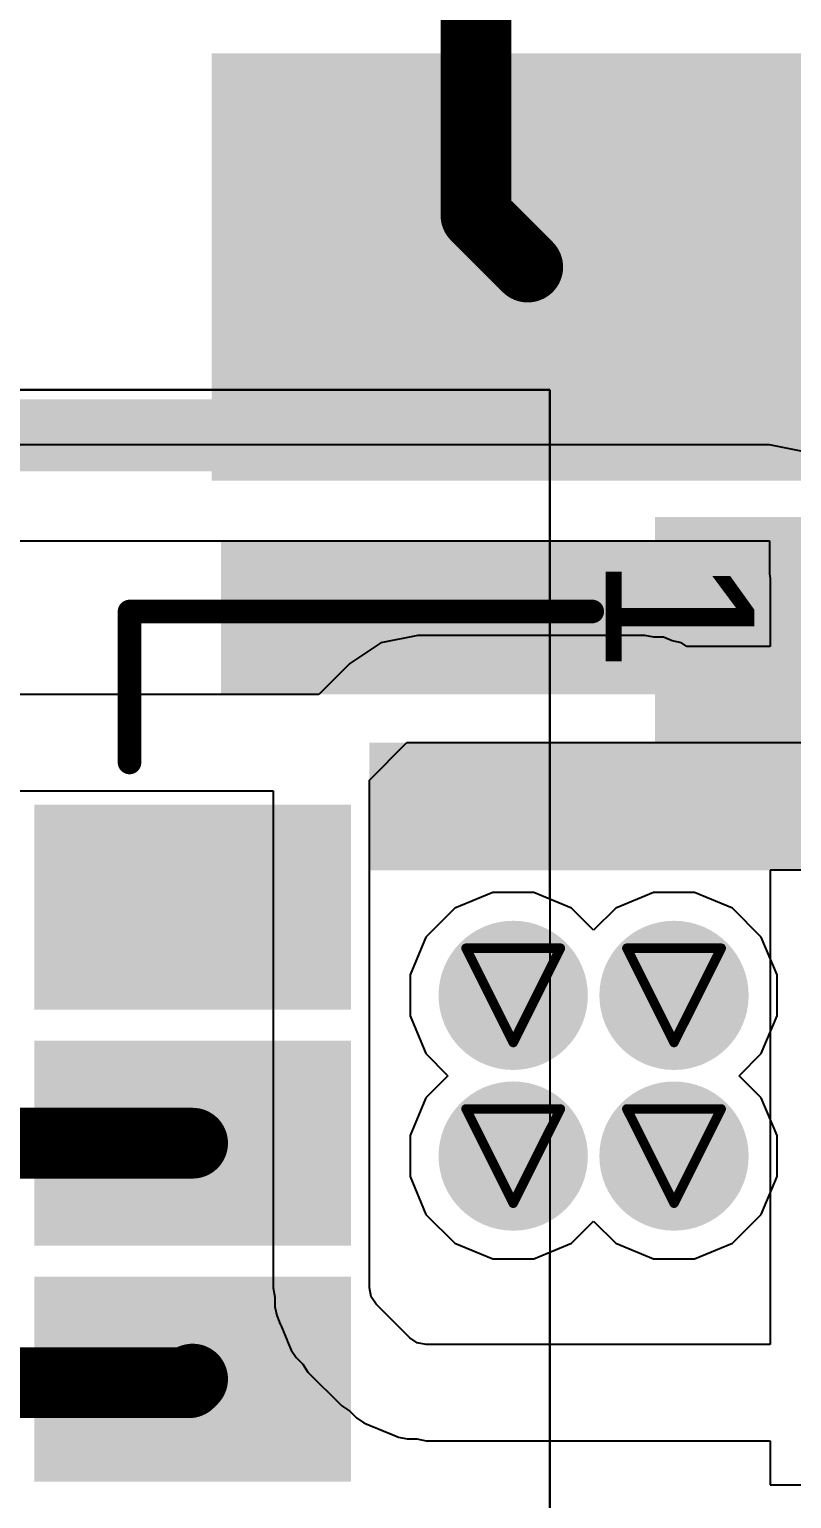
# Model space of a CAD drawing. Header units: inches. Extents: x -6 to 385, y -2 to 98.
# Drawn here: x 32.84 to 36.94, y 21.01 to 28.92 of the extents above; entities that cross this region are included whole.
import ezdxf

# ---------------------------------------------------------------- set-up
doc = ezdxf.new("R2010")
doc.units = ezdxf.units.IN
for name, color, linetype in [('Bottom Layer', 5, 'Continuous'), ('Bottom Overlay', 54, 'Continuous'), ('Bottom Paste', 16, 'Continuous'), ('Bottom Solder', 6, 'Continuous'), ('Drill Drawing', 1, 'Continuous'), ('Layer 1', 16, 'Continuous'), ('Layer 2', 76, 'Continuous'), ('Top Layer', 1, 'Continuous'), ('Top Overlay', 2, 'Continuous'), ('Top Paste', 8, 'Continuous'), ('Top Solder', 216, 'Continuous'), ('Via Holes', 16, 'Continuous')]:
    doc.layers.add(name, color=color, linetype=linetype)
doc.styles.add('Arial', font='', dxfattribs={"height": 0.2})
doc.styles.get('Arial').set_extended_font_data('Arial')

# ---------------------------------------------------------------- blocks, each defined once
blk = doc.blocks.new('38_SMD_M______B_9')
at = {"layer": 'Bottom Layer'}
for points in [[(-5.25999837, 9.62999979), (-5.25999837, 8.13000025), (-6.159999109999999, 8.13000025), (-6.159999109999999, 9.62999979)], [(-9.499997509999998, 8.080000349999999), (-7.99999797, 8.080000349999999), (-7.99999797, 7.179999609999999), (-9.499997509999998, 7.179999609999999)], [(-9.500000049999999, 6.810000349999999), (-8.00000051, 6.810000349999999), (-8.00000051, 5.90999961), (-9.500000049999999, 5.90999961)], [(-9.50000259, 5.54000035), (-8.00000305, 5.54000035), (-8.00000305, 4.63999961), (-9.50000259, 4.63999961)]]:
    blk.add_hatch(color=5, dxfattribs=at).paths.add_polyline_path(points)
at = {"layer": 'Bottom Paste'}
for points in [[(-5.25999837, 9.62999979), (-5.25999837, 8.13000025), (-6.159999109999999, 8.13000025), (-6.159999109999999, 9.62999979)], [(-9.499997509999998, 8.080000349999999), (-7.99999797, 8.080000349999999), (-7.99999797, 7.179999609999999), (-9.499997509999998, 7.179999609999999)], [(-9.500000049999999, 6.810000349999999), (-8.00000051, 6.810000349999999), (-8.00000051, 5.90999961), (-9.500000049999999, 5.90999961)], [(-9.50000259, 5.54000035), (-8.00000305, 5.54000035), (-8.00000305, 4.63999961), (-9.50000259, 4.63999961)]]:
    blk.add_hatch(color=16, dxfattribs=at).paths.add_polyline_path(points)
at = {"layer": 'Bottom Solder'}
for points in [[(-5.15839837, 9.731599789999999), (-5.15839837, 8.02840025), (-6.26159911, 8.02840025), (-6.26159911, 9.731599789999999)], [(-9.60159751, 8.18160035), (-7.89839797, 8.18160035), (-7.89839797, 7.078399609999999), (-9.60159751, 7.078399609999999)], [(-9.601600049999998, 6.91160035), (-7.89840051, 6.91160035), (-7.89840051, 5.808399609999999), (-9.601600049999998, 5.808399609999999)], [(-9.601602589999999, 5.64160035), (-7.89840305, 5.64160035), (-7.89840305, 4.53839961), (-9.601602589999999, 4.53839961)]]:
    blk.add_hatch(color=6, dxfattribs=at).paths.add_polyline_path(points)
at = {"layer": 'Bottom Overlay'}
for points in [[(-9.0891995, 9.222201519999999, 0.127, 0.127, 0), (-6.599996959999999, 9.222201519999999, 0.127, 0.127, 0)], [(-9.0891995, 8.40940152, 0.127, 0.127, 0), (-9.0891995, 9.222201519999999, 0.127, 0.127, 0)]]:
    blk.add_lwpolyline(points, format="xyseb", dxfattribs=at)
for points in [[(-9.120949499999998, 9.222201519999999, 0.0635, 0.0635, 1), (-9.057449499999999, 9.222201519999999, 0.0635, 0.0635, 1)], [(-9.120949499999998, 9.222201519999999, 0.0635, 0.0635, 1), (-9.057449499999999, 9.222201519999999, 0.0635, 0.0635, 1)], [(-6.63174696, 9.222201519999999, 0.0635, 0.0635, 1), (-6.56824696, 9.222201519999999, 0.0635, 0.0635, 1)], [(-9.120949499999998, 8.40940152, 0.0635, 0.0635, 1), (-9.057449499999999, 8.40940152, 0.0635, 0.0635, 1)]]:
    blk.add_lwpolyline(points, format="xyseb", close=True, dxfattribs=at)
blk = doc.blocks.new('AFC07_S15ECA_00_100')
at = {"layer": 'Top Layer'}
blk.add_hatch(color=1, dxfattribs=at).paths.add_polyline_path([(-6.236462, 0.5704967), (-4.0364664, 0.5704967), (-4.0364664, -2.7294967), (-6.236462, -2.7294967)])
at = {"layer": 'Top Paste'}
blk.add_hatch(color=8, dxfattribs=at).paths.add_polyline_path([(-6.236462, 0.5704967), (-4.0364664, 0.5704967), (-4.0364664, -2.7294967), (-6.236462, -2.7294967)])
at = {"layer": 'Top Solder'}
blk.add_hatch(color=216, dxfattribs=at).paths.add_polyline_path([(-6.287261999999999, 0.6212966999999999), (-3.9856664, 0.6212966999999999), (-3.9856664, -2.7802967), (-6.287261999999999, -2.7802967)])
at = {"layer": 'Top Overlay', "style": 'Arial'}
blk.add_text('1', height=0.8000009399999999, dxfattribs=at).set_placement((-3.581399999999999, -0.6604))

msp = doc.modelspace()

# ---------------------------------------------------------------- hatches: boundary and pattern name
at = {"layer": 'Bottom Layer'}
h = msp.add_hatch(color=5, dxfattribs=at)
edge = h.paths.add_edge_path()
edge.add_arc((35.44484656, 23.71572346), 0.2999994, 0, 360)
h = msp.add_hatch(color=5, dxfattribs=at)
edge = h.paths.add_edge_path()
edge.add_arc((36.3099985, 23.71572346), 0.2999994, 0, 360)
h = msp.add_hatch(color=5, dxfattribs=at)
edge = h.paths.add_edge_path()
edge.add_arc((35.44484656, 22.85057152), 0.2999994, 0, 360)
h = msp.add_hatch(color=5, dxfattribs=at)
edge = h.paths.add_edge_path()
edge.add_arc((36.3099985, 22.85057152), 0.2999994, 0, 360)
at = {"layer": 'Bottom Solder'}
h = msp.add_hatch(color=6, dxfattribs=at)
edge = h.paths.add_edge_path()
edge.add_arc((35.44484656, 23.71572346), 0.4015993999999999, 0, 360)
h = msp.add_hatch(color=6, dxfattribs=at)
edge = h.paths.add_edge_path()
edge.add_arc((36.3099985, 23.71572346), 0.4015993999999999, 0, 360)
h = msp.add_hatch(color=6, dxfattribs=at)
edge = h.paths.add_edge_path()
edge.add_arc((35.44484656, 22.85057152), 0.4015993999999999, 0, 360)
h = msp.add_hatch(color=6, dxfattribs=at)
edge = h.paths.add_edge_path()
edge.add_arc((36.3099985, 22.85057152), 0.4015993999999999, 0, 360)
at = {"layer": 'Layer 1'}
h = msp.add_hatch(color=16, dxfattribs=at)
edge = h.paths.add_edge_path()
edge.add_arc((35.44484656, 23.71572346), 0.2999994, 0, 360)
h = msp.add_hatch(color=16, dxfattribs=at)
edge = h.paths.add_edge_path()
edge.add_arc((36.3099985, 23.71572346), 0.2999994, 0, 360)
h = msp.add_hatch(color=16, dxfattribs=at)
edge = h.paths.add_edge_path()
edge.add_arc((35.44484656, 22.85057152), 0.2999994, 0, 360)
h = msp.add_hatch(color=16, dxfattribs=at)
edge = h.paths.add_edge_path()
edge.add_arc((36.3099985, 22.85057152), 0.2999994, 0, 360)
at = {"layer": 'Layer 2'}
h = msp.add_hatch(color=76, dxfattribs=at)
edge = h.paths.add_edge_path()
edge.add_arc((35.44484656, 23.71572346), 0.2999994, 0, 360)
h = msp.add_hatch(color=76, dxfattribs=at)
edge = h.paths.add_edge_path()
edge.add_arc((36.3099985, 23.71572346), 0.2999994, 0, 360)
h = msp.add_hatch(color=76, dxfattribs=at)
edge = h.paths.add_edge_path()
edge.add_arc((35.44484656, 22.85057152), 0.2999994, 0, 360)
h = msp.add_hatch(color=76, dxfattribs=at)
edge = h.paths.add_edge_path()
edge.add_arc((36.3099985, 22.85057152), 0.2999994, 0, 360)
at = {"layer": 'Top Layer'}
for points in [[(29.81726574, 26.53646712), (37.17278062, 26.53646712), (37.17278062, 26.924), (29.81726574, 26.924)], [(33.87278722, 25.33556782), (36.82280926, 25.33556782), (36.82280926, 26.16199746), (33.87278722, 26.16199746)], [(36.3099985, 25.33556782), (38.28178018, 25.33556782), (38.28178018, 25.63556722), (36.3099985, 25.63556722)], [(34.671, 24.38957022), (38.28178272, 24.38957022), (38.28178272, 25.07658942), (34.671, 25.07658942)]]:
    msp.add_hatch(color=1, dxfattribs=at).paths.add_polyline_path(points)
h = msp.add_hatch(color=1, dxfattribs=at)
edge = h.paths.add_edge_path()
edge.add_arc((35.44484656, 23.71572346), 0.2999994, 0, 360)
h = msp.add_hatch(color=1, dxfattribs=at)
edge = h.paths.add_edge_path()
edge.add_arc((36.3099985, 23.71572346), 0.2999994, 0, 360)
h = msp.add_hatch(color=1, dxfattribs=at)
edge = h.paths.add_edge_path()
edge.add_arc((35.44484656, 22.85057152), 0.2999994, 0, 360)
h = msp.add_hatch(color=1, dxfattribs=at)
edge = h.paths.add_edge_path()
edge.add_arc((36.3099985, 22.85057152), 0.2999994, 0, 360)
at = {"layer": 'Top Solder'}
h = msp.add_hatch(color=216, dxfattribs=at)
edge = h.paths.add_edge_path()
edge.add_arc((35.44484656, 23.71572346), 0.4015993999999999, 0, 360)
h = msp.add_hatch(color=216, dxfattribs=at)
edge = h.paths.add_edge_path()
edge.add_arc((36.3099985, 23.71572346), 0.4015993999999999, 0, 360)
h = msp.add_hatch(color=216, dxfattribs=at)
edge = h.paths.add_edge_path()
edge.add_arc((35.44484656, 22.85057152), 0.4015993999999999, 0, 360)
h = msp.add_hatch(color=216, dxfattribs=at)
edge = h.paths.add_edge_path()
edge.add_arc((36.3099985, 22.85057152), 0.4015993999999999, 0, 360)
at = {"layer": 'Via Holes'}
h = msp.add_hatch(color=7, dxfattribs=at)
edge = h.paths.add_edge_path()
edge.add_arc((35.44484656, 23.71572346), 0.1499997, 0, 360)
h = msp.add_hatch(color=7, dxfattribs=at)
edge = h.paths.add_edge_path()
edge.add_arc((36.3099985, 23.71572346), 0.1499997, 0, 360)
h = msp.add_hatch(color=7, dxfattribs=at)
edge = h.paths.add_edge_path()
edge.add_arc((35.44484656, 22.85057152), 0.1499997, 0, 360)
h = msp.add_hatch(color=7, dxfattribs=at)
edge = h.paths.add_edge_path()
edge.add_arc((36.3099985, 22.85057152), 0.1499997, 0, 360)

# ---------------------------------------------------------------- linework, layer by layer
at = {"layer": 'Bottom Layer'}
for p, q in [((31.67920258, 26.9748), (35.64199882, 26.9748)), ((35.64199882, 26.9748), (31.67920258, 26.9748)), ((35.64199882, 26.9748), (35.64199882, 8.24600078)), ((35.64199882, 24.23370566), (35.64199882, 26.9748)), ((35.75866102, 24.18538216), (35.64199882, 24.23370566)), ((36.1998006, 24.26972286), (35.99618404, 24.18538216)), ((36.4201964, 24.26972286), (36.1998006, 24.26972286)), ((36.62381296, 24.18538216), (36.4201964, 24.26972286)), ((35.8774238, 24.06662192), (35.75866102, 24.18538216)), ((35.99618404, 24.18538216), (35.8774238, 24.06662192)), ((36.7796572, 24.02953792), (36.62381296, 24.18538216)), ((36.8639979, 23.82592136), (36.7796572, 24.02953792)), ((36.8639979, 23.60552556), (36.8639979, 23.82592136)), ((36.7796572, 23.401909), (36.8639979, 23.60552556)), ((36.66089696, 23.28314876), (36.7796572, 23.401909)), ((36.7796572, 23.16438598), (36.66089696, 23.28314876)), ((36.8639979, 22.96076942), (36.7796572, 23.16438598)), ((36.8639979, 22.74037362), (36.8639979, 22.96076942)), ((36.7796572, 22.53675706), (36.8639979, 22.74037362)), ((35.75866102, 22.38091282), (35.8774238, 22.4996756)), ((35.8774238, 22.4996756), (35.99618404, 22.38091282)), ((36.62381296, 22.38091282), (36.7796572, 22.53675706)), ((35.64199882, 22.33258932), (35.75866102, 22.38091282)), ((35.64199882, 20.72961818), (35.64199882, 22.33258932)), ((35.99618404, 22.38091282), (36.1998006, 22.29657212)), ((36.4201964, 22.29657212), (36.62381296, 22.38091282)), ((36.1998006, 22.29657212), (36.4201964, 22.29657212))]:
    msp.add_line(p, q, dxfattribs=at)
for points in [[(31.38989658, 22.91999988, 0.3809999999999999, 0.3809999999999999, 0), (33.7199986, 22.91999988, 0.3809999999999999, 0.3809999999999999, 0)], [(33.70024502, 21.63024884, 0.3809999999999999, 0.3809999999999999, 0), (33.71999606, 21.64999988, 0.3809999999999999, 0.3809999999999999, 0)], [(31.40965016, 21.63024884, 0.3809999999999999, 0.3809999999999999, 0), (33.70024502, 21.63024884, 0.3809999999999999, 0.3809999999999999, 0)]]:
    msp.add_lwpolyline(points, format="xyseb", dxfattribs=at)
for points in [[(33.6247486, 22.91999988, 0.1905, 0.1905, 1), (33.8152486, 22.91999988, 0.1905, 0.1905, 1)], [(33.62474606, 21.64999988, 0.1905, 0.1905, 1), (33.81524606, 21.64999988, 0.1905, 0.1905, 1)], [(33.60499502, 21.63024884, 0.1905, 0.1905, 1), (33.79549502, 21.63024884, 0.1905, 0.1905, 1)], [(33.60499502, 21.63024884, 0.1905, 0.1905, 1), (33.79549502, 21.63024884, 0.1905, 0.1905, 1)]]:
    msp.add_lwpolyline(points, format="xyseb", close=True, dxfattribs=at)
at = {"layer": 'Drill Drawing'}
for points in [[(35.19084656, 23.96972346, 0.0508, 0.0508, 0), (35.69884655999999, 23.96972346, 0.0508, 0.0508, 0)], [(35.19084656, 23.96972346, 0.0508, 0.0508, 0), (35.44484656, 23.46172346, 0.0508, 0.0508, 0)], [(35.44484656, 23.46172346, 0.0508, 0.0508, 0), (35.69884655999999, 23.96972346, 0.0508, 0.0508, 0)], [(36.0559985, 23.96972346, 0.0508, 0.0508, 0), (36.5639985, 23.96972346, 0.0508, 0.0508, 0)], [(36.0559985, 23.96972346, 0.0508, 0.0508, 0), (36.3099985, 23.46172346, 0.0508, 0.0508, 0)], [(36.3099985, 23.46172346, 0.0508, 0.0508, 0), (36.5639985, 23.96972346, 0.0508, 0.0508, 0)], [(35.19084656, 23.10457152, 0.0508, 0.0508, 0), (35.69884655999999, 23.10457152, 0.0508, 0.0508, 0)], [(35.19084656, 23.10457152, 0.0508, 0.0508, 0), (35.44484656, 22.59657152, 0.0508, 0.0508, 0)], [(35.44484656, 22.59657152, 0.0508, 0.0508, 0), (35.69884655999999, 23.10457152, 0.0508, 0.0508, 0)], [(36.0559985, 23.10457152, 0.0508, 0.0508, 0), (36.5639985, 23.10457152, 0.0508, 0.0508, 0)], [(36.0559985, 23.10457152, 0.0508, 0.0508, 0), (36.3099985, 22.59657152, 0.0508, 0.0508, 0)], [(36.3099985, 22.59657152, 0.0508, 0.0508, 0), (36.5639985, 23.10457152, 0.0508, 0.0508, 0)]]:
    msp.add_lwpolyline(points, format="xyseb", dxfattribs=at)
for points in [[(35.17814655999999, 23.96972346, 0.0254, 0.0254, 1), (35.20354656, 23.96972346, 0.0254, 0.0254, 1)], [(35.17814655999999, 23.96972346, 0.0254, 0.0254, 1), (35.20354656, 23.96972346, 0.0254, 0.0254, 1)], [(35.68614656, 23.96972346, 0.0254, 0.0254, 1), (35.71154656, 23.96972346, 0.0254, 0.0254, 1)], [(35.68614656, 23.96972346, 0.0254, 0.0254, 1), (35.71154656, 23.96972346, 0.0254, 0.0254, 1)], [(36.0432985, 23.96972346, 0.0254, 0.0254, 1), (36.0686985, 23.96972346, 0.0254, 0.0254, 1)], [(36.0432985, 23.96972346, 0.0254, 0.0254, 1), (36.0686985, 23.96972346, 0.0254, 0.0254, 1)], [(36.55129849999999, 23.96972346, 0.0254, 0.0254, 1), (36.5766985, 23.96972346, 0.0254, 0.0254, 1)], [(36.55129849999999, 23.96972346, 0.0254, 0.0254, 1), (36.5766985, 23.96972346, 0.0254, 0.0254, 1)], [(35.43214656, 23.46172346, 0.0254, 0.0254, 1), (35.45754656, 23.46172346, 0.0254, 0.0254, 1)], [(35.43214656, 23.46172346, 0.0254, 0.0254, 1), (35.45754656, 23.46172346, 0.0254, 0.0254, 1)], [(36.2972985, 23.46172346, 0.0254, 0.0254, 1), (36.3226985, 23.46172346, 0.0254, 0.0254, 1)], [(36.2972985, 23.46172346, 0.0254, 0.0254, 1), (36.3226985, 23.46172346, 0.0254, 0.0254, 1)], [(35.17814655999999, 23.10457152, 0.0254, 0.0254, 1), (35.20354656, 23.10457152, 0.0254, 0.0254, 1)], [(35.17814655999999, 23.10457152, 0.0254, 0.0254, 1), (35.20354656, 23.10457152, 0.0254, 0.0254, 1)], [(35.68614656, 23.10457152, 0.0254, 0.0254, 1), (35.71154656, 23.10457152, 0.0254, 0.0254, 1)], [(35.68614656, 23.10457152, 0.0254, 0.0254, 1), (35.71154656, 23.10457152, 0.0254, 0.0254, 1)], [(36.0432985, 23.10457152, 0.0254, 0.0254, 1), (36.0686985, 23.10457152, 0.0254, 0.0254, 1)], [(36.0432985, 23.10457152, 0.0254, 0.0254, 1), (36.0686985, 23.10457152, 0.0254, 0.0254, 1)], [(36.55129849999999, 23.10457152, 0.0254, 0.0254, 1), (36.5766985, 23.10457152, 0.0254, 0.0254, 1)], [(36.55129849999999, 23.10457152, 0.0254, 0.0254, 1), (36.5766985, 23.10457152, 0.0254, 0.0254, 1)], [(35.43214656, 22.59657152, 0.0254, 0.0254, 1), (35.45754656, 22.59657152, 0.0254, 0.0254, 1)], [(35.43214656, 22.59657152, 0.0254, 0.0254, 1), (35.45754656, 22.59657152, 0.0254, 0.0254, 1)], [(36.2972985, 22.59657152, 0.0254, 0.0254, 1), (36.3226985, 22.59657152, 0.0254, 0.0254, 1)], [(36.2972985, 22.59657152, 0.0254, 0.0254, 1), (36.3226985, 22.59657152, 0.0254, 0.0254, 1)]]:
    msp.add_lwpolyline(points, format="xyseb", close=True, dxfattribs=at)
at = {"layer": 'Layer 1'}
for p, q in [((35.33464866, 24.26972286), (35.1310321, 24.18538216)), ((35.55504446, 24.26972286), (35.33464866, 24.26972286)), ((35.75866102, 24.18538216), (35.55504446, 24.26972286)), ((36.1998006, 24.26972286), (35.99618404, 24.18538216)), ((36.4201964, 24.26972286), (36.1998006, 24.26972286)), ((36.62381296, 24.18538216), (36.4201964, 24.26972286)), ((35.1310321, 24.18538216), (34.97518786, 24.02953792)), ((35.8774238, 24.06662192), (35.75866102, 24.18538216)), ((35.99618404, 24.18538216), (35.8774238, 24.06662192)), ((36.7796572, 24.02953792), (36.62381296, 24.18538216)), ((34.97518786, 24.02953792), (34.89084716, 23.82592136)), ((36.8639979, 23.82592136), (36.7796572, 24.02953792)), ((34.89084716, 23.82592136), (34.89084716, 23.60552556)), ((36.8639979, 23.60552556), (36.8639979, 23.82592136)), ((34.89084716, 23.60552556), (34.97518786, 23.401909)), ((36.7796572, 23.401909), (36.8639979, 23.60552556)), ((34.97518786, 23.401909), (35.09395064, 23.28314876)), ((36.66089696, 23.28314876), (36.7796572, 23.401909)), ((35.09395064, 23.28314876), (34.97518786, 23.16438598)), ((36.7796572, 23.16438598), (36.66089696, 23.28314876)), ((34.97518786, 23.16438598), (34.89084716, 22.96076942)), ((36.8639979, 22.96076942), (36.7796572, 23.16438598)), ((34.89084716, 22.96076942), (34.89084716, 22.74037362)), ((36.8639979, 22.74037362), (36.8639979, 22.96076942)), ((34.89084716, 22.74037362), (34.97518786, 22.53675706)), ((36.7796572, 22.53675706), (36.8639979, 22.74037362)), ((34.97518786, 22.53675706), (35.1310321, 22.38091282)), ((35.75866102, 22.38091282), (35.8774238, 22.4996756)), ((35.8774238, 22.4996756), (35.99618404, 22.38091282)), ((36.62381296, 22.38091282), (36.7796572, 22.53675706)), ((35.1310321, 22.38091282), (35.33464866, 22.29657212)), ((35.55504446, 22.29657212), (35.75866102, 22.38091282)), ((35.99618404, 22.38091282), (36.1998006, 22.29657212)), ((36.4201964, 22.29657212), (36.62381296, 22.38091282)), ((35.33464866, 22.29657212), (35.55504446, 22.29657212)), ((36.1998006, 22.29657212), (36.4201964, 22.29657212))]:
    msp.add_line(p, q, dxfattribs=at)
at = {"layer": 'Top Layer'}
for p, q in [((36.82280926, 26.67995172), (29.8172632, 26.67995172)), ((37.0210207, 26.64052584), (36.82280926, 26.67995172)), ((29.59099746, 26.162), (36.82280926, 26.162)), ((36.82280926, 26.162), (36.82280926, 25.98556652)), ((36.82280926, 25.98556652), (36.82778511999999, 25.96055006)), ((36.82778511999999, 25.96055006), (36.82778511999999, 25.59454368)), ((34.93182497999999, 25.65351994), (34.733611, 25.61409406)), ((36.15212988, 25.65351994), (34.93182497999999, 25.65351994)), ((36.2021628, 25.64356822), (36.15212988, 25.65351994)), ((36.25317362, 25.64356822), (36.2021628, 25.64356822)), ((36.30030332, 25.62404578), (36.25317362, 25.64356822)), ((34.733611, 25.61409406), (34.5655773, 25.5018159)), ((36.35034132, 25.61409406), (36.30030332, 25.62404578)), ((36.37959958, 25.59454368), (36.35034132, 25.61409406)), ((36.82778511999999, 25.59454368), (36.37959958, 25.59454368)), ((34.5655773, 25.5018159), (34.39932922, 25.33556782)), ((34.39932922, 25.33556782), (32.16096946, 25.33556782)), ((34.671, 24.87474324), (34.87284872, 25.07659196)), ((34.87284872, 25.07659196), (38.24952472, 25.07659196)), ((34.671, 24.8176161), (34.671, 24.87474324)), ((32.56996534, 24.8176161), (34.15304827999999, 24.8176161)), ((34.15304827999999, 24.8176161), (34.15304827999999, 22.14058564)), ((34.671, 22.14058564), (34.671, 24.8176161)), ((38.24952472, 24.38957022), (36.82778511999999, 24.38957022)), ((36.82778511999999, 24.38957022), (36.82778511999999, 23.58157082)), ((36.82778511999999, 23.58157082), (36.82778511999999, 23.08157182)), ((36.82778511999999, 23.08157182), (36.82778511999999, 22.58157282)), ((36.82778511999999, 22.58157282), (36.82778511999999, 21.83557482)), ((34.15304827999999, 22.14058564), (34.163, 22.09054764)), ((34.163, 22.09054764), (34.16300254, 22.0395292)), ((34.68037514, 22.09345848), (34.671, 22.14058564)), ((34.70707054, 22.05350428), (34.68037514, 22.09345848)), ((34.16300254, 22.0395292), (34.1723726, 21.99242744)), ((34.1723726, 21.99242744), (34.1723726, 21.99241982)), ((34.1723726, 21.99241982), (34.17237768, 21.99240204)), ((34.17237768, 21.99240204), (34.19189504, 21.9452825)), ((34.79721768, 21.96335714), (34.70707054, 22.05350428)), ((34.19189504, 21.9452825), (34.19247416, 21.9423742)), ((34.19247416, 21.9423742), (34.19412261999999, 21.93990786)), ((34.19412261999999, 21.93990786), (34.22796558, 21.85820114)), ((34.88892692, 21.8716479), (34.79721768, 21.96335714)), ((34.22796558, 21.85820114), (34.2285447, 21.85529284)), ((34.2285447, 21.85529284), (34.23019061999999, 21.85282904)), ((34.23019061999999, 21.85282904), (34.24970798, 21.8057095)), ((34.92888366, 21.84494996), (34.88892692, 21.8716479)), ((34.97601336, 21.83557482), (34.92888366, 21.84494996)), ((36.82778511999999, 21.83557482), (34.97601336, 21.83557482)), ((34.24970798, 21.8057095), (34.24971814, 21.80569172)), ((34.24971814, 21.80569172), (34.24972322, 21.80568664)), ((34.24972322, 21.80568664), (34.27640338, 21.7657553)), ((34.27640338, 21.7657553), (34.31247646, 21.72967968)), ((34.31247646, 21.72967968), (34.34082286, 21.6872566)), ((34.34082286, 21.6872566), (34.52267924, 21.50540022)), ((34.52267924, 21.50540022), (34.56509978, 21.47705636)), ((34.56509978, 21.47705636), (34.60117031999999, 21.44098582)), ((34.60117031999999, 21.44098582), (34.64111182, 21.41429804)), ((34.64111182, 21.41429804), (34.64111944, 21.41429042)), ((34.64111944, 21.41429042), (34.68825422, 21.39476544)), ((34.68825422, 21.39476544), (34.69071548, 21.39312206)), ((34.69071548, 21.39312206), (34.69361869999999, 21.39254548)), ((34.69361869999999, 21.39254548), (34.77533812, 21.3586949)), ((34.77533812, 21.3586949), (34.77780192, 21.35704898)), ((34.77780192, 21.35704898), (34.78070768, 21.35646986)), ((34.78070768, 21.35646986), (34.82782975999999, 21.3369525)), ((34.82782975999999, 21.3369525), (34.874962, 21.32757736)), ((34.874962, 21.32757736), (34.92597282, 21.32757736)), ((34.92597282, 21.32757736), (34.97601336, 21.3176231)), ((34.97601336, 21.3176231), (36.82778511999999, 21.3176231)), ((36.82778511999999, 21.3176231), (36.82778511999999, 21.08157582)), ((36.82778511999999, 21.08157582), (38.53578272, 21.08157582))]:
    msp.add_line(p, q, dxfattribs=at)
for points in [[(35.24465392, 27.91459492, 0.3809999999999999, 0.3809999999999999, 0), (35.24465392, 30.36200684, 0.3809999999999999, 0.3809999999999999, 0)], [(35.24465392, 27.91459492, 0.3809999999999999, 0.3809999999999999, 0), (35.52278391999999, 27.63646492, 0.3809999999999999, 0.3809999999999999, 0)]]:
    msp.add_lwpolyline(points, format="xyseb", dxfattribs=at)
for points in [[(35.14940392, 27.91459492, 0.1905, 0.1905, 1), (35.33990392, 27.91459492, 0.1905, 0.1905, 1)], [(35.14940392, 27.91459492, 0.1905, 0.1905, 1), (35.33990392, 27.91459492, 0.1905, 0.1905, 1)], [(35.42753392, 27.63646492, 0.1905, 0.1905, 1), (35.61803392, 27.63646492, 0.1905, 0.1905, 1)]]:
    msp.add_lwpolyline(points, format="xyseb", close=True, dxfattribs=at)

# ---------------------------------------------------------------- block references
at = {"rotation": 270}
msp.add_blockref('AFC07_S15ECA_00_100', (36.60228392, 22.50000072), dxfattribs=at)
msp.add_blockref('38_SMD_M______B_9', (42.46999888, 16.5599999))

doc.saveas('drawing.dxf')
